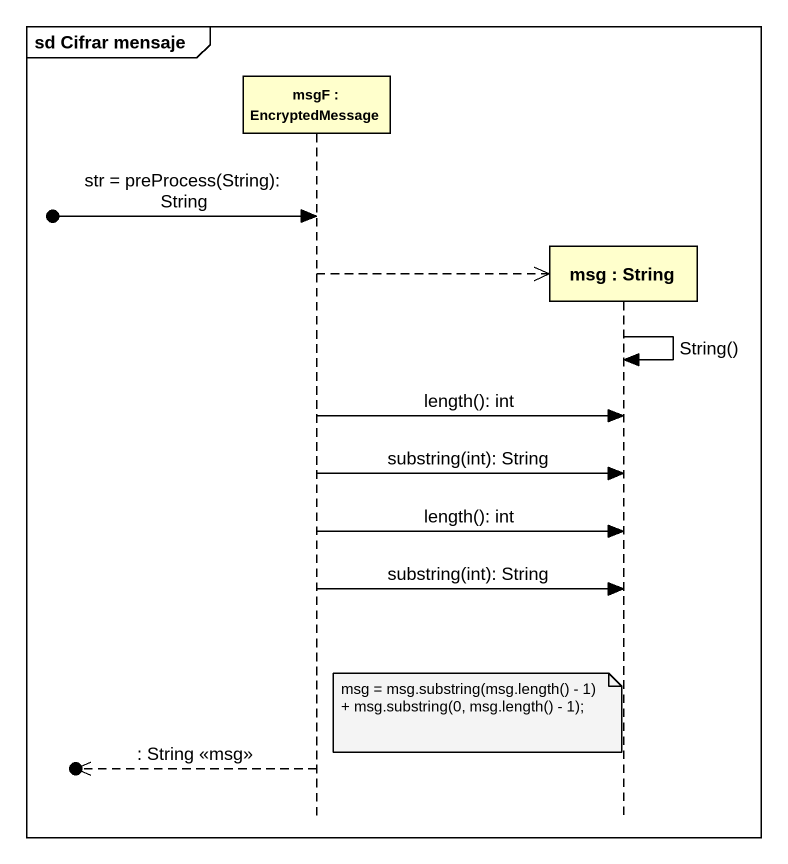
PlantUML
@startuml
mainframe sd Cifrar mensaje
hide footbox
participant "msgF : EncryptedMessage" as msgF
participant "msg : String" as msg

[o-> msgF : str = preProcess(String): String
msgF -->> msg **
msg -> msg : String()
msgF -> msg : length(): int
msgF -> msg : substring(int): String
msgF -> msg : length(): int
msgF -> msg : substring(int): String
note left of msg
  msg = msg.substring(msg.length() - 1)
  + msg.substring(0, msg.length() - 1);
end note
[o<<-- msgF : : String <<msg>>
@enduml
